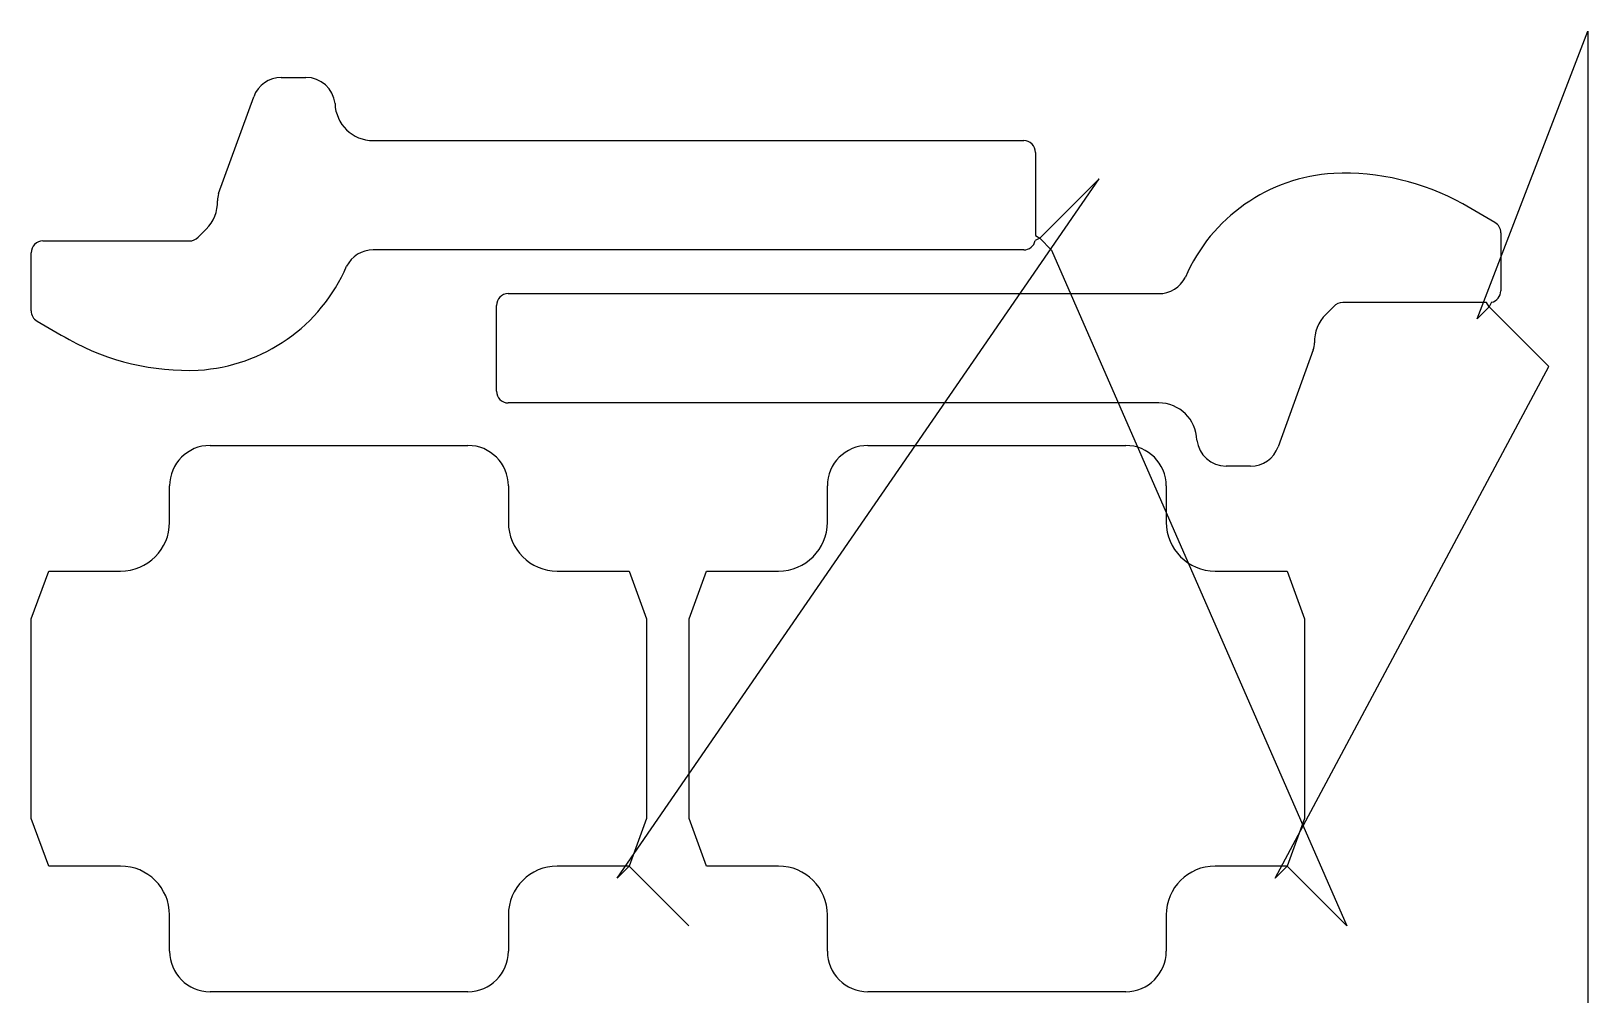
# Model space of a CAD drawing. Header units: metres. Extents: x 7 to 930, y 405 to 981.
import ezdxf

# ---------------------------------------------------------------- set-up
doc = ezdxf.new("R2010")
doc.units = ezdxf.units.M

msp = doc.modelspace()

# ---------------------------------------------------------------- linework, layer by layer
at = {"layer": 'TOOL_0'}
for p, q in [((864.512, 810.547), (930.09, 981.151)), ((930.09, 981.151), (930.09, 980.151)), ((930.09, 980.151), (930.09, 981.151)), ((930.09, 981.151), (930.09, 980.151)), ((930.09, 980.151), (930.09, 405.767)), ((155.032, 953.697), (169.591, 953.697)), ((117.855, 884.765), (138.673, 942.224)), ((209.512, 916.197), (595.412, 916.197)), ((602.412, 909.197), (602.412, 859.897)), ((354.355, 478.812), (640.284, 893.614)), ((640.284, 893.614), (604.929, 858.259)), ((105.745, 858.923), (110.494, 863.672)), ((602.412, 859.897), (604.927, 858.259)), ((878.451, 861.59), (878.451, 827.134)), ((6.613, 815.242), (6.613, 849.697)), ((13.613, 856.697), (100.371, 856.697)), ((595.414, 851.397), (209.514, 851.397)), ((604.929, 858.259), (602.252, 856.901)), ((604.927, 858.259), (611.998, 851.188)), ((611.998, 851.188), (787.018, 450.527)), ((289.65, 825.434), (675.55, 825.434)), ((282.65, 767.634), (282.65, 818.434)), ((779.318, 817.909), (774.569, 813.16)), ((869.946, 820.135), (784.692, 820.135)), ((871.583, 817.618), (864.512, 810.547)), ((871.583, 817.619), (869.946, 820.135)), ((872.942, 820.295), (871.583, 817.618)), ((906.938, 782.263), (871.583, 817.619)), ((767.208, 792.066), (746.39, 734.607)), ((744.592, 478.812), (906.938, 782.263)), ((675.55, 760.634), (289.65, 760.634)), ((112.724, 735.384), (265.724, 735.384)), ((502.961, 735.384), (655.961, 735.384)), ((730.03, 723.134), (715.471, 723.134)), ((88.724, 689.884), (88.724, 711.384)), ((289.724, 711.384), (289.724, 689.884)), ((478.961, 689.884), (478.961, 711.384)), ((679.961, 711.384), (679.961, 689.884)), ((6.724, 632.589), (17.022, 660.884)), ((17.022, 660.884), (59.724, 660.884)), ((318.724, 660.884), (361.426, 660.884)), ((361.426, 660.884), (371.724, 632.589)), ((396.961, 632.589), (407.259, 660.884)), ((407.259, 660.884), (449.961, 660.884)), ((708.961, 660.884), (751.663, 660.884)), ((751.663, 660.884), (761.961, 632.589)), ((6.724, 514.178), (6.724, 632.589)), ((371.724, 632.589), (371.724, 514.178)), ((396.961, 514.178), (396.961, 632.589)), ((761.961, 632.589), (761.961, 514.178)), ((17.022, 485.883), (6.724, 514.178)), ((371.724, 514.178), (361.426, 485.883)), ((407.259, 485.883), (396.961, 514.178)), ((761.961, 514.178), (751.663, 485.883)), ((59.724, 485.883), (17.022, 485.883)), ((361.426, 485.883), (318.724, 485.883)), ((361.426, 485.883), (354.355, 478.812)), ((396.782, 450.527), (361.426, 485.883)), ((449.961, 485.883), (407.259, 485.883)), ((751.663, 485.883), (708.961, 485.883)), ((751.663, 485.883), (744.592, 478.812)), ((787.018, 450.527), (751.663, 485.883)), ((88.724, 435.383), (88.724, 456.883)), ((289.724, 456.883), (289.724, 435.383)), ((478.961, 435.383), (478.961, 456.883)), ((679.961, 456.883), (679.961, 435.383)), ((265.724, 411.383), (112.724, 411.383)), ((655.961, 411.383), (502.961, 411.383)), ((930.09, 405.767), (930.09, 404.767))]:
    msp.add_line(p, q, dxfattribs=at)
for centre, radius, start, end in [((155.032, 936.297), 17.4, 90, 160.084132), ((169.578, 936.283), 17.414, 6.323478, 89.957227), ((209.549, 938.87), 22.673, 181.690851, 269.906499), ((595.412, 909.197), 7, 0, 90), ((785.357, 794.434), 102.503, 93.3854, 156.574248), ((785.568, 752.348), 144.546, 60.898118, 92.483733), ((94.374, 879.731), 22.754, 315.108612, 2.040106), ((129.768, 880.496), 12.655, 160.28496, 179.796262), ((193.517, -292.981), 1345.891, 59.581837, 60.519329), ((100.346, 864.356), 7.659, 270.18702, 314.820158), ((871.451, 861.59), 7, 0, 59.999272), ((13.613, 849.697), 7, 90, 180), ((209.514, 833.797), 17.6, 90, 153.515022), ((595.414, 858.397), 7, 270, 347.659413), ((99.707, 882.397), 102.503, 273.384842, 336.574248), ((675.55, 843.034), 17.6, 270, 333.515022), ((289.65, 818.434), 7, 90, 180), ((871.451, 827.134), 7, 282.298855, 0), ((13.613, 815.242), 7, 180, 239.885559), ((790.689, 797.101), 22.754, 135.108612, 182.042622), ((784.717, 812.476), 7.659, 90.18702, 134.820158), ((691.547, 1969.812), 1345.89, 239.581224, 240.519271), ((99.496, 924.484), 144.547, 240.897771, 272.48332), ((755.295, 796.335), 12.655, 340.28496, 359.796262), ((289.65, 767.634), 7, 180, 270), ((675.513, 737.961), 22.673, 1.690851, 89.906499), ((112.724, 711.384), 24, 90, 180), ((265.724, 711.384), 24, 0, 90), ((502.961, 711.384), 24, 90, 180), ((655.961, 711.384), 24, 0, 90), ((715.484, 740.548), 17.414, 186.323478, 269.957227), ((730.031, 740.534), 17.4, 269.996707, 340.084132), ((59.724, 689.884), 29, 270, 0), ((318.724, 689.884), 29, 180, 270), ((449.961, 689.884), 29, 270, 0), ((708.961, 689.884), 29, 180, 270), ((59.724, 456.883), 29, 0, 90), ((318.724, 456.883), 29, 90, 180), ((449.961, 456.883), 29, 0, 90), ((708.961, 456.883), 29, 90, 180), ((112.724, 435.383), 24, 180, 270), ((265.724, 435.383), 24, 270, 0), ((502.961, 435.383), 24, 180, 270), ((655.961, 435.383), 24, 270, 0)]:
    msp.add_arc(centre, radius, start, end, dxfattribs=at)

doc.saveas('drawing.dxf')
